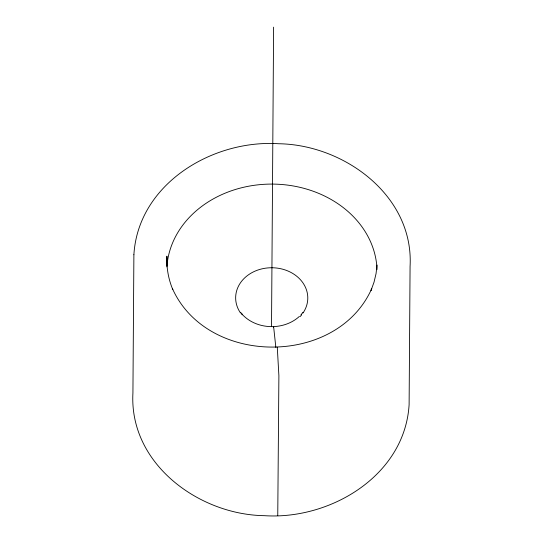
<?xml version="1.0" encoding="UTF-8"?>
<svg xmlns="http://www.w3.org/2000/svg" width="543" height="543" viewBox="0 0 543 543"><rect width="100%" height="100%" fill="white"/><g stroke="black" fill="none" stroke-linecap="round" stroke-linejoin="round"><path stroke-width="0.81" d="M166.884 265.371L166.911 256.133C166.382 267.468 168.337 278.878 172.701 289.358M271.52 326.574L273.611 27.15M273.543 327.124L273.611 326.601L275.858 347.506M377.052 265.045L376.048 273.645L374.046 282.109L371.059 290.376L371.717 288.679C336.87 366.79 207.121 366.389 172.341 288.414L172.762 289.548M277.283 347.228L278.892 375.756L277.758 515.585M300.958 314.838L302.933 312.354M299.342 316.454C283.575 330.83 256.255 329.934 241.866 314.017L242.545 314.757L240.563 312.273M240.529 313.012A36.069 30.177 0.4 0 1 248.47 274.806A36.069 30.177 0.4 0 1 294.835 274.806A36.069 30.177 0.4 0 1 303.001 313.012M301.636 314.838A36.069 30.177 0.4 0 1 300.123 316.583M166.884 266.864A105.193 88.02 0.4 0 1 273.21 184.097A105.193 88.02 0.4 0 1 377.039 269.498M133.89 254.728L132.926 392.962C128.976 463.552 198.704 514.737 264.38 515.674C330.429 520.018 404.827 475.559 409.11 404.684L410.074 266.45C414.024 195.867 344.296 144.676 278.62 143.739C212.571 139.395 138.173 183.86 133.89 254.728"/></g></svg>
